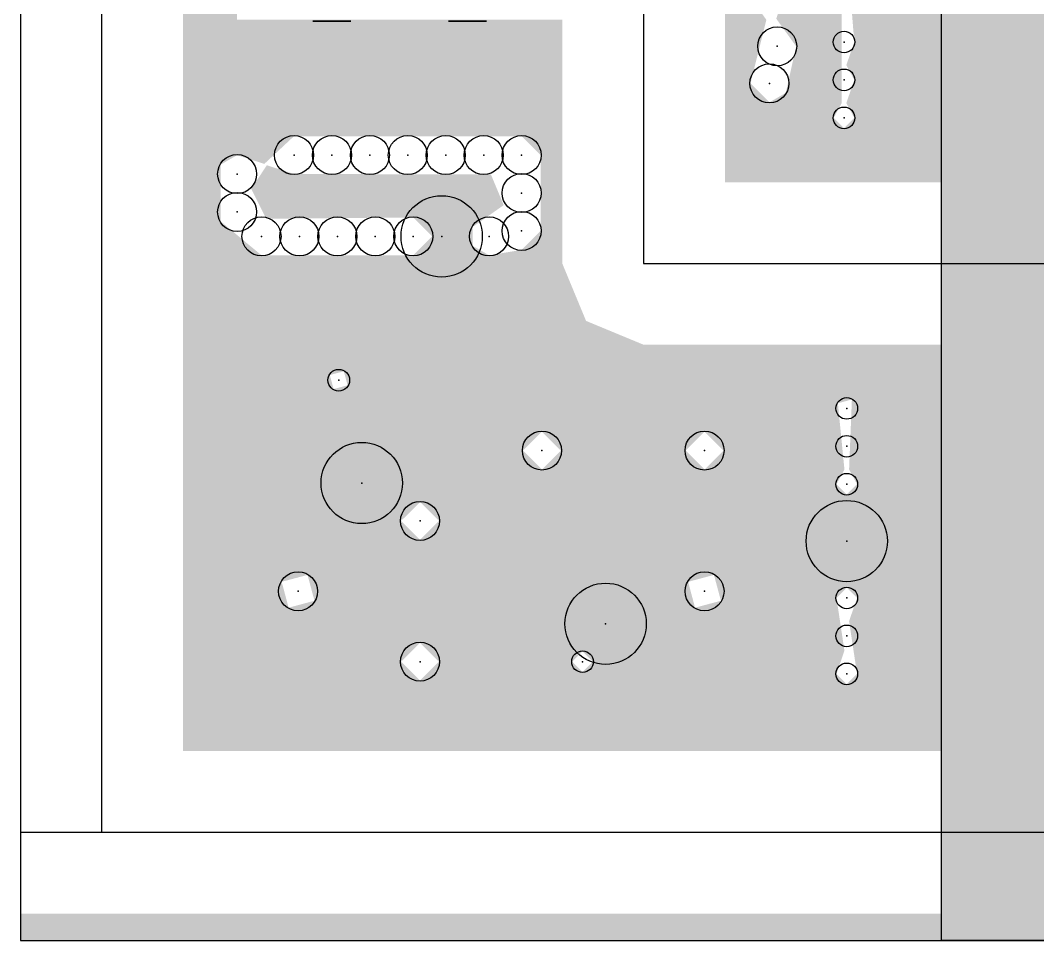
# Model space of a CAD drawing. Header units: metres. Extents: x 0 to 180, y 0 to 150.
# Drawn here: x 0 to 37.54, y 0 to 33.98 of the extents above; entities that cross this region are included whole.
import ezdxf

# ---------------------------------------------------------------- set-up
doc = ezdxf.new("R2010")
doc.units = ezdxf.units.M
for name, color, linetype in [('CURB', 8, 'Continuous'), ('NEW_BUSH', 3, 'Continuous'), ('NEW_LAWN', 82, 'Continuous'), ('NEW_TREE', 3, 'Continuous'), ('ROAD', 251, 'Continuous'), ('SEWER_K1', 30, 'Continuous'), ('TERRITORY_BOUNDARY', 8, 'Continuous'), ('WATER_SUPPLY_B1', 5, 'Continuous'), ('WINDOWS', 150, 'Continuous')]:
    doc.layers.add(name, color=color, linetype=linetype)

msp = doc.modelspace()

# ---------------------------------------------------------------- hatches: boundary and pattern name
at = {"layer": 'NEW_LAWN'}
h = msp.add_hatch(color=82, dxfattribs=at)
h.paths.add_polyline_path([(8, 34), (20, 34), (20, 25), (20.879, 22.879), (23, 22), (34, 22), (34, 7), (6, 7), (6, 72), (8, 72)])
h.paths.add_polyline_path([(30.879, 12.65), (30.5, 13.029), (30.121, 12.65), (30.414, 10.705), (30.121, 9.85), (30.5, 9.471), (30.879, 9.85), (30.586, 11.795)], flags=16)
h.paths.add_polyline_path([(30.689, 19.978), (30.172, 19.839), (30.414, 17.395), (30.121, 16.85), (30.5, 16.471), (30.879, 16.85), (30.586, 17.395)], flags=16)
h.paths.add_polyline_path([(25.25, 18.792), (24.551, 18.093), (25.25, 17.394), (25.949, 18.093)], flags=16)
h.paths.add_polyline_path([(25.599, 13.502), (24.645, 13.247), (24.901, 12.292), (25.855, 12.548)], flags=16)
h.paths.add_polyline_path([(20.75, 10.678), (20.371, 10.299), (20.75, 9.92), (21.129, 10.299)], flags=16)
h.paths.add_polyline_path([(19.25, 18.792), (18.551, 18.093), (19.25, 17.394), (19.949, 18.093)], flags=16)
h.paths.add_polyline_path([(7.395, 26.551), (8.9, 25.301), (14.5, 25.301), (15.199, 26), (14.5, 26.699), (9.076, 26.652), (8.524, 27.755), (9.096, 28.625), (10.1, 28.301), (17.365, 28.289), (17.838, 27.153), (16.695, 26.349), (16.695, 25.651), (17.3, 25.301), (18.5, 25.501), (19.199, 26.2), (19.199, 29), (18.5, 29.699), (10.1, 29.699), (9.004, 28.675), (8, 28.999), (7.395, 28.649)], flags=16)
h.paths.add_polyline_path([(14.75, 16.194), (14.051, 15.495), (14.75, 14.796), (15.449, 15.495)], flags=16)
h.paths.add_polyline_path([(14.75, 10.998), (14.051, 10.299), (14.75, 9.6), (15.449, 10.299)], flags=16)
h.paths.add_polyline_path([(11.939, 21.019), (11.422, 20.881), (11.561, 20.363), (12.078, 20.502)], flags=16)
h.paths.add_polyline_path([(10.599, 13.502), (9.645, 13.247), (9.901, 12.292), (10.855, 12.548)], flags=16)
h = msp.add_hatch(color=82, dxfattribs=at)
h.paths.add_polyline_path([(33.999, 48.75), (34, 28), (26, 28), (26, 48.75)])
h.paths.add_polyline_path([(26.801, 46.213), (27.5, 45.514), (28.105, 45.864), (28.199, 47.613), (27.849, 48.218), (27.151, 48.218)], flags=16)
h.paths.add_polyline_path([(30.311, 30.92), (30.019, 30.375), (30.398, 29.996), (30.777, 30.375), (30.484, 30.92), (30.777, 31.775), (30.484, 32.32), (30.777, 33.175), (30.484, 36.83), (30.777, 37.375), (30.398, 37.754), (30.019, 37.375), (30.311, 36.83)], flags=16)
h.paths.add_polyline_path([(30.311, 45.23), (30.019, 44.375), (30.311, 40.72), (30.019, 40.175), (30.398, 39.796), (30.777, 40.175), (30.484, 40.72), (30.777, 41.575), (30.484, 42.12), (30.777, 42.975), (30.484, 43.52), (30.777, 44.375), (30.484, 44.92), (30.777, 45.775), (30.587, 47.503), (30.07, 47.364), (30.311, 46.32), (30.019, 45.775)], flags=16)
h.paths.add_polyline_path([(26.801, 35.013), (27.532, 33.995), (26.946, 31.648), (27.645, 30.949), (28.25, 31.298), (28.631, 33.016), (27.9, 34.034), (28.199, 35.013), (28.199, 43.413), (27.5, 44.112), (26.801, 43.413)], flags=16)
msp.add_hatch(color=82, dxfattribs=at).paths.add_polyline_path([(0, 1), (34, 1), (34, 0), (0, 0)])
at = {"layer": 'ROAD'}
msp.add_hatch(color=251, dxfattribs=at).paths.add_polyline_path([(34, 36), (34, 40.5), (34, 109.5), (34, 114), (38.5, 114), (90, 114), (90, 109.5), (38.5, 109.5), (38.5, 40.5), (90, 40.5), (90, 36), (38.5, 36), (38.5, 0), (34, 0)])

# ---------------------------------------------------------------- linework, layer by layer
at = {"layer": 'CURB'}
msp.add_lwpolyline([(34, 0), (34, 36), (34, 40.5), (34, 109.5), (34, 114), (38.5, 114), (141.5, 114), (141.5, 150), (146, 150), (146, 114), (146, 109.5), (146, 40.5), (146, 36), (141.5, 36), (38.5, 36), (38.5, 0)], close=True, dxfattribs=at)
at = {"layer": 'NEW_BUSH'}
for centre, radius in [((27.932, 33.016), 0.72), ((30.398, 33.175), 0.4), ((27.645, 31.648), 0.72), ((30.398, 31.775), 0.4), ((30.398, 30.375), 0.4), ((10.1, 29), 0.72), ((11.5, 29), 0.72), ((12.9, 29), 0.72), ((14.3, 29), 0.72), ((15.7, 29), 0.72), ((17.1, 29), 0.72), ((18.5, 29), 0.72), ((8, 28.3), 0.72), ((18.5, 27.6), 0.72), ((8, 26.9), 0.72), ((8.9, 26), 0.72), ((10.3, 26), 0.72), ((11.7, 26), 0.72), ((13.1, 26), 0.72), ((14.5, 26), 0.72), ((17.3, 26), 0.72), ((18.5, 26.2), 0.72), ((11.75, 20.691), 0.4), ((30.5, 19.65), 0.4), ((19.25, 18.093), 0.72), ((25.25, 18.093), 0.72), ((30.5, 18.25), 0.4), ((30.5, 16.85), 0.4), ((14.75, 15.495), 0.72), ((10.25, 12.897), 0.72), ((25.25, 12.897), 0.72), ((30.5, 12.65), 0.4), ((30.5, 11.25), 0.4), ((14.75, 10.299), 0.72), ((20.75, 10.299), 0.4), ((30.5, 9.85), 0.4)]:
    msp.add_circle(centre, radius, dxfattribs=at)
for p in [(30.398, 33.175), (27.932, 33.016), (27.645, 31.648), (30.398, 31.775), (30.398, 30.375), (10.1, 29), (11.5, 29), (12.9, 29), (14.3, 29), (15.7, 29), (17.1, 29), (18.5, 29), (8, 28.3), (18.5, 27.6), (8, 26.9), (8.9, 26), (10.3, 26), (11.7, 26), (13.1, 26), (14.5, 26), (17.3, 26), (18.5, 26.2), (11.75, 20.691), (30.5, 19.65), (19.25, 18.093), (25.25, 18.093), (30.5, 18.25), (30.5, 16.85), (14.75, 15.495), (10.25, 12.897), (25.25, 12.897), (30.5, 12.65), (30.5, 11.25), (14.75, 10.299), (20.75, 10.299), (30.5, 9.85)]:
    msp.add_point(p, dxfattribs=at)
at = {"layer": 'NEW_TREE'}
for centre in [(15.55, 26), (12.6, 16.894), (30.5, 14.75), (21.6, 11.698)]:
    msp.add_circle(centre, 1.5, dxfattribs=at)
for p in [(15.55, 26), (12.6, 16.894), (30.5, 14.75), (21.6, 11.698)]:
    msp.add_point(p, dxfattribs=at)
at = {"layer": 'ROAD'}
msp.add_lwpolyline([(34, 36), (34, 40.5), (34, 109.5), (34, 114), (38.5, 114), (90, 114), (90, 109.5), (38.5, 109.5), (38.5, 40.5), (90, 40.5), (90, 36), (38.5, 36), (38.5, 0), (34, 0)], close=True, dxfattribs=at)
at = {"layer": 'SEWER_K1'}
msp.add_polyline3d([(23, 114, -2.6), (23, 25, -2.6), (180, 25, -2.6)], dxfattribs=at)
at = {"layer": 'TERRITORY_BOUNDARY'}
msp.add_lwpolyline([(180, 0), (180, 150), (0, 150), (0, 0)], close=True, dxfattribs=at)
at = {"layer": 'WATER_SUPPLY_B1'}
for points in [[(3, 146, -1.8), (3, 4, -1.8)], [(0, 4, -1.8), (180, 4, -1.8)]]:
    msp.add_polyline3d(points, dxfattribs=at)
at = {"layer": 'WINDOWS'}
for points in [[(10.8, 33.95, 0.9), (12.2, 33.95, 0.9), (12.2, 33.95, 2.4), (10.8, 33.95, 2.4)], [(10.8, 33.95, 3.9), (12.2, 33.95, 3.9), (12.2, 33.95, 5.4), (10.8, 33.95, 5.4)], [(10.8, 33.95, 6.9), (12.2, 33.95, 6.9), (12.2, 33.95, 8.4), (10.8, 33.95, 8.4)], [(10.8, 33.95, 9.9), (12.2, 33.95, 9.9), (12.2, 33.95, 11.4), (10.8, 33.95, 11.4)], [(10.8, 33.95, 12.9), (12.2, 33.95, 12.9), (12.2, 33.95, 14.4), (10.8, 33.95, 14.4)], [(10.8, 33.95, 15.9), (12.2, 33.95, 15.9), (12.2, 33.95, 17.4), (10.8, 33.95, 17.4)], [(10.8, 33.95, 18.9), (12.2, 33.95, 18.9), (12.2, 33.95, 20.4), (10.8, 33.95, 20.4)], [(10.8, 33.95, 21.9), (12.2, 33.95, 21.9), (12.2, 33.95, 23.4), (10.8, 33.95, 23.4)], [(10.8, 33.95, 24.9), (12.2, 33.95, 24.9), (12.2, 33.95, 26.4), (10.8, 33.95, 26.4)], [(10.8, 33.95, 27.9), (12.2, 33.95, 27.9), (12.2, 33.95, 29.4), (10.8, 33.95, 29.4)], [(10.8, 33.95, 30.9), (12.2, 33.95, 30.9), (12.2, 33.95, 32.4), (10.8, 33.95, 32.4)], [(10.8, 33.95, 33.9), (12.2, 33.95, 33.9), (12.2, 33.95, 35.4), (10.8, 33.95, 35.4)], [(15.8, 33.95, 0.9), (17.2, 33.95, 0.9), (17.2, 33.95, 2.4), (15.8, 33.95, 2.4)], [(15.8, 33.95, 3.9), (17.2, 33.95, 3.9), (17.2, 33.95, 5.4), (15.8, 33.95, 5.4)], [(15.8, 33.95, 6.9), (17.2, 33.95, 6.9), (17.2, 33.95, 8.4), (15.8, 33.95, 8.4)], [(15.8, 33.95, 9.9), (17.2, 33.95, 9.9), (17.2, 33.95, 11.4), (15.8, 33.95, 11.4)], [(15.8, 33.95, 12.9), (17.2, 33.95, 12.9), (17.2, 33.95, 14.4), (15.8, 33.95, 14.4)], [(15.8, 33.95, 15.9), (17.2, 33.95, 15.9), (17.2, 33.95, 17.4), (15.8, 33.95, 17.4)], [(15.8, 33.95, 18.9), (17.2, 33.95, 18.9), (17.2, 33.95, 20.4), (15.8, 33.95, 20.4)], [(15.8, 33.95, 21.9), (17.2, 33.95, 21.9), (17.2, 33.95, 23.4), (15.8, 33.95, 23.4)], [(15.8, 33.95, 24.9), (17.2, 33.95, 24.9), (17.2, 33.95, 26.4), (15.8, 33.95, 26.4)], [(15.8, 33.95, 27.9), (17.2, 33.95, 27.9), (17.2, 33.95, 29.4), (15.8, 33.95, 29.4)], [(15.8, 33.95, 30.9), (17.2, 33.95, 30.9), (17.2, 33.95, 32.4), (15.8, 33.95, 32.4)], [(15.8, 33.95, 33.9), (17.2, 33.95, 33.9), (17.2, 33.95, 35.4), (15.8, 33.95, 35.4)]]:
    msp.add_3dface(points, dxfattribs=at)

doc.saveas('drawing.dxf')
